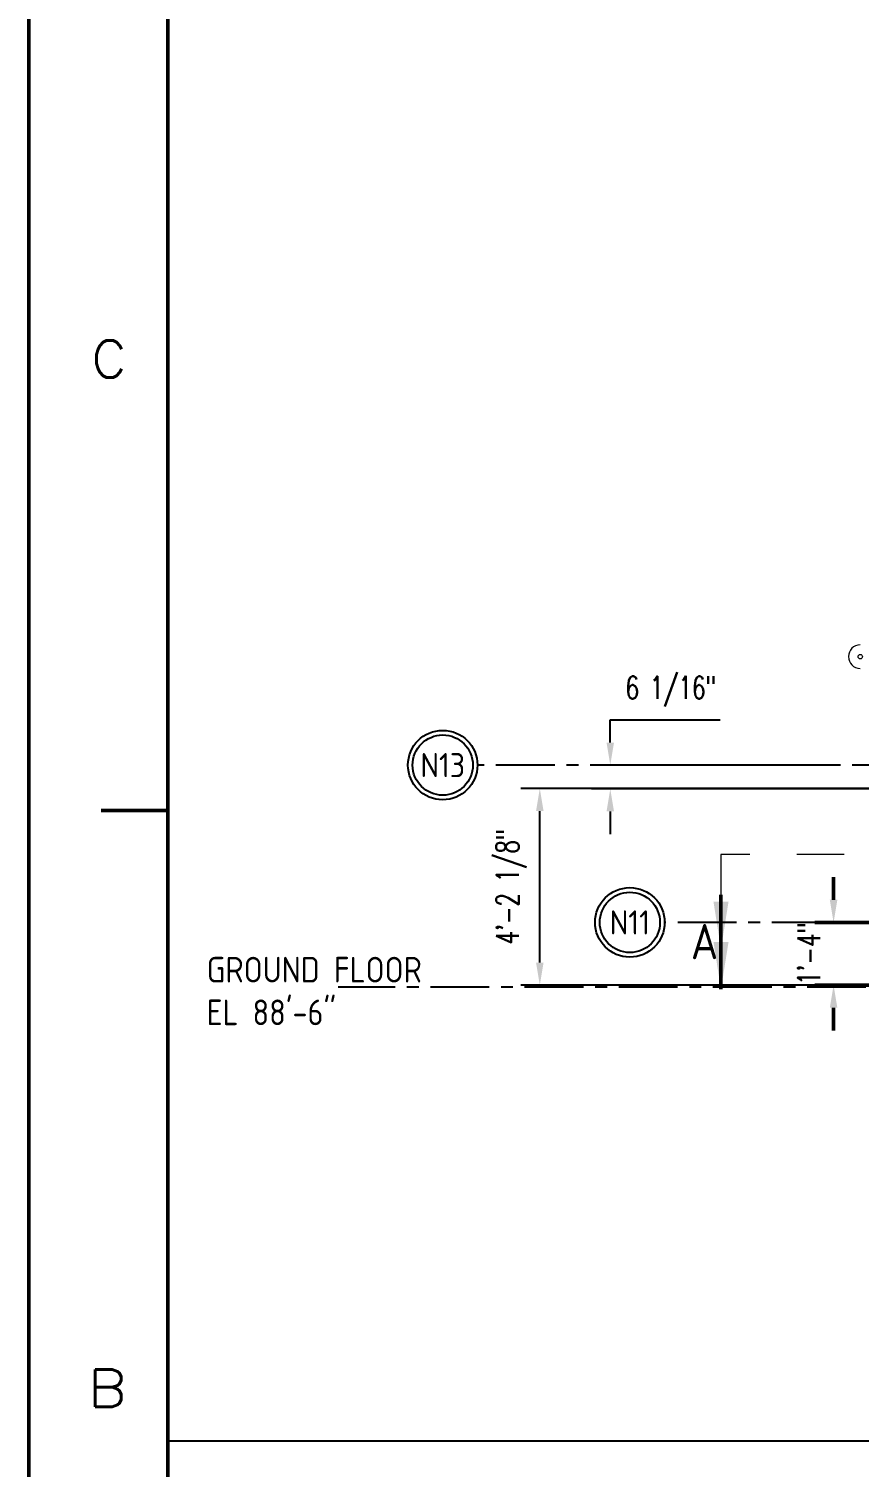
# Model space of a CAD drawing. Header units: inches. Extents: x 0 to 4731, y 0 to 1632.
# Drawn here: x 0 to 211.6, y 386.1 to 752.8 of the extents above; entities that cross this region are included whole.
import ezdxf
from ezdxf.enums import TextEntityAlignment as Align

# ---------------------------------------------------------------- set-up
doc = ezdxf.new("R2010")
doc.units = ezdxf.units.IN
doc.header["$LTSCALE"] = 48
doc.header["$MEASUREMENT"] = 0
doc.linetypes.add('CENTER', pattern=[2, 1.25, -0.25, 0.25, -0.25])
for name, color, linetype, lineweight in [('AM_10', 7, 'CENTER', 50), ('AM_4', 93, 'Continuous', 25), ('AM_5', 92, 'Continuous', 25), ('AM_6', 140, 'Continuous', 35), ('AM_7', 142, 'CENTER', 25), ('AM_BOR', 255, 'Continuous', 50), ('Equipment-AM_0', 7, 'Continuous', 50), ('Equipment-AM_7', 142, 'CENTER', 25), ('Process-AM_5', 92, 'Continuous', 25)]:
    doc.layers.add(name, color=color, linetype=linetype, lineweight=lineweight)
doc.styles.add('simplex', font='simplex.shx', dxfattribs={"width": 0.75})
doc.styles.add('SLDTEXTSTYLE0', font='ISOCP', dxfattribs={"width": 0.96})
doc.styles.get("Standard").update_dxf_attribs({"font": 'ROMANS.SHX', "width": 0.7})
doc.styles.add('XT07_0', font='isocp.shx', dxfattribs={"width": 0.9, "height": 7})
doc.dimstyles.new('VALMET_ANSI$0', dxfattribs={"dimscale": 48, "dimtxt": 0.12, "dimasz": 0.12, "dimexe": 0.1, "dimexo": 0.05, "dimgap": 0.06, "dimtad": 1, "dimtoh": 1, "dimdec": 5, "dimzin": 7, "dimdsep": 46, "dimlunit": 4, "dimtxsty": 'Standard', "dimcen": 0, "dimclrd": 256, "dimclre": 256, "dimclrt": 140, "dimadec": 0, "dimazin": 2, "dimtp": 0.1, "dimtm": 0.1, "dimtfac": 0.71, "dimtdec": 5, "dimtofl": 0, "dimtmove": 0, "dimatfit": 3, "dimfxl": 1, "dimfrac": 2, "dimtolj": 1, "dimtzin": 7, "dimlwd": -1, "dimlwe": -1, "dimarcsym": 1})

# ---------------------------------------------------------------- blocks, each defined once
blk = doc.blocks.new('PE_FR_E')
at = {"layer": 'AM_BOR'}
blk.add_line((18.75, 292.91), (9.75, 292.91), dxfattribs=at)
at = {"layer": 'AM_BOR', "color": 9}
blk.add_lwpolyline([(0, 0), (1117.6, 0), (1117.6, 863.6), (0, 863.6)], close=True, dxfattribs=at)
at = {"layer": 'AM_BOR'}
blk.add_lwpolyline([(18.75, 15.25), (1098.85, 15.25), (1098.85, 848.35), (18.75, 848.35)], close=True, dxfattribs=at)
at = {"layer": 'AM_BOR', "style": 'simplex'}
for s, width, p in [('C', 1.05, (10.81, 351.33)), ('B', 1.166667, (10.6, 212.5))]:
    blk.add_text(s, height=5, dxfattribs=dict(at, width=width)).set_placement(p, align=Align.CENTER)
at = {"layer": 'AM_BOR', "width": 0.9, "flags": 9}
blk.add_attdef('PENSTYLE', text='', height=1, dxfattribs=at).set_placement((1116.99, 0.33), align=Align.BOTTOM_RIGHT)
blk = doc.blocks.new('*D468')
at = {"layer": 'Defpoints', "color": 0, "transparency": 16777216}
for p in [(217.9, 525.03), (205.11, 509.03), (217.1, 509.03)]:
    blk.add_point(p, dxfattribs=at)
at = {"layer": 'Equipment-AM_0', "linetype": 'ByBlock', "transparency": 16777216}
for p, q in [((205.11, 530.79), (205.11, 536.55)), ((215.5, 525.03), (200.31, 525.03)), ((214.7, 509.03), (200.31, 509.03)), ((205.11, 503.27), (205.11, 497.51))]:
    blk.add_line(p, q, dxfattribs=at)
at = {"layer": 'Equipment-AM_0', "transparency": 16777216}
for points in [[(204.15, 530.79), (206.07, 530.79), (205.11, 525.03)], [(204.15, 503.27), (206.07, 503.27), (205.11, 509.03)]]:
    blk.add_solid(points, dxfattribs=at)
at = {"layer": 'Equipment-AM_0', "color": 140, "lineweight": 18, "transparency": 16777216, "insert": (198.8, 517.03), "char_height": 5.76, "attachment_point": 5, "rotation": 90}
blk.add_mtext('\\A1;1\'-4"', dxfattribs=at)
blk = doc.blocks.new('XA16S')
at = {"layer": 'AM_4'}
for radius in [7.5, 6.5]:
    blk.add_circle((0, -7.5), radius, dxfattribs=at)
at = {"layer": 'AM_6', "style": 'XT07_0', "width": 0.9}
blk.add_attdef('?', text='', height=7, dxfattribs=at).set_placement((0, -7.5), align=Align.MIDDLE)
blk = doc.blocks.new('*D541')
at = {"layer": 'Defpoints', "color": 0, "transparency": 16777216}
for p in [(130.24, 559.16), (382.8, 559.16), (344.35, 509.03)]:
    blk.add_point(p, dxfattribs=at)
at = {"layer": 'Process-AM_5', "linetype": 'ByBlock', "transparency": 16777216}
for p, q in [((380.4, 559.16), (125.44, 559.16)), ((130.24, 514.79), (130.24, 553.4)), ((341.95, 509.03), (125.44, 509.03))]:
    blk.add_line(p, q, dxfattribs=at)
at = {"layer": 'Process-AM_5', "transparency": 16777216}
for points in [[(129.28, 553.4), (131.2, 553.4), (130.24, 559.16)], [(129.28, 514.79), (131.2, 514.79), (130.24, 509.03)]]:
    blk.add_solid(points, dxfattribs=at)
at = {"layer": 'Process-AM_5', "color": 140, "transparency": 16777216, "insert": (122.97, 534.09), "char_height": 5.76, "attachment_point": 5, "rotation": 90}
blk.add_mtext('\\A1;4\'-2 1/8"', dxfattribs=at)
blk = doc.blocks.new('*D451')
at = {"layer": 'Defpoints', "color": 0, "transparency": 16777216}
for p in [(148.2, 565.13), (206.07, 565.13), (382.8, 559.08)]:
    blk.add_point(p, dxfattribs=at)
at = {"layer": 'Process-AM_5', "linetype": 'ByBlock', "transparency": 16777216}
for p, q in [((148.2, 570.89), (148.2, 576.65)), ((148.2, 576.65), (176.24, 576.65)), ((203.67, 565.13), (143.4, 565.13)), ((380.4, 559.08), (143.4, 559.08)), ((148.2, 553.32), (148.2, 547.56))]:
    blk.add_line(p, q, dxfattribs=at)
at = {"layer": 'Process-AM_5', "transparency": 16777216}
for points in [[(147.24, 570.89), (149.16, 570.89), (148.2, 565.13)], [(147.24, 553.32), (149.16, 553.32), (148.2, 559.08)]]:
    blk.add_solid(points, dxfattribs=at)
at = {"layer": 'Process-AM_5', "color": 140, "transparency": 16777216, "insert": (163.66, 583.92), "char_height": 5.76, "attachment_point": 5}
blk.add_mtext('\\A1;6 1/16"', dxfattribs=at)

msp = doc.modelspace()

# ---------------------------------------------------------------- linework, layer by layer
at = {"layer": 'AM_10', "lineweight": 18}
msp.add_line((567.77473, 542.30032), (176.417052, 542.30032), dxfattribs=at)
at = {"layer": 'AM_10', "linetype": 'Continuous', "lineweight": 18}
msp.add_line((176.417052, 542.30032), (176.417052, 518.30032), dxfattribs=at)
at = {"layer": 'AM_10', "linetype": 'Continuous'}
msp.add_line((176.417052, 532.025587), (176.417052, 508.025587), dxfattribs=at)
at = {"layer": 'AM_10'}
for points in [[(176.417052, 518.30032), (178.337052, 530.30032), (174.497052, 530.30032)], [(176.417052, 508.025587), (178.337052, 520.025587), (174.497052, 520.025587)]]:
    msp.add_solid(points, dxfattribs=at)
at = {"layer": 'AM_4'}
msp.add_line((35.433072, 392.888026), (1736.409396, 392.888026), dxfattribs=at)
at = {"layer": 'AM_7', "ltscale": 0.25}
for p, q in [((206.070146, 565.134136), (114.361115, 565.134136)), ((444.38124, 525.030171), (162.048973, 525.030171))]:
    msp.add_line(p, q, dxfattribs=at)
at = {"layer": 'Equipment-AM_0', "lineweight": 18}
msp.add_circle((211.904193, 592.780171), 0.5625, dxfattribs=at)
msp.add_arc((211.904193, 592.780171), 3, 90, 270, dxfattribs=at)
at = {"layer": 'Equipment-AM_7', "ltscale": 0.25}
for p, q in [((368.885824, 565.155171), (206.070146, 565.134136)), ((309.370858, 508.530171), (78.888808, 508.530171))]:
    msp.add_line(p, q, dxfattribs=at)

# ---------------------------------------------------------------- block references
at = {"layer": 'AM_5', "ltscale": 5}
ref = msp.add_blockref('XA16S', (144.332438, 525.030171), dxfattribs=dict(at, xscale=1.181102362204724, yscale=1.181102362204724, zscale=1.181102362204724, rotation=90))
ref.add_attrib('?', 'N11', dxfattribs={"layer": 'AM_6', "height": 6.1515748, "style": 'XT07_0'}).set_placement((153.190705, 525.030171), align=Align.MIDDLE)
at = {"layer": 'Equipment-AM_0', "lineweight": 0, "xscale": 1.88976377952768, "yscale": 1.88976377952768, "zscale": 1.88976377952768}
msp.add_blockref('PE_FR_E', (0, 0), dxfattribs=at)
at = {"layer": 'Equipment-AM_0', "lineweight": 18}
ref = msp.add_blockref('XA16S', (96.64458, 565.134136), dxfattribs=dict(at, xscale=1.181102362204724, yscale=1.181102362204724, zscale=1.181102362204724, rotation=90))
ref.add_attrib('?', 'N13', dxfattribs={"layer": 'AM_6', "height": 6.1515748, "style": 'XT07_0'}).set_placement((105.502848, 565.134136), align=Align.MIDDLE)

# ---------------------------------------------------------------- texts
at = {"layer": 'AM_10', "lineweight": 18, "insert": (168.731106, 524.644168), "char_height": 9, "attachment_point": 1, "style": 'SLDTEXTSTYLE0'}
msp.add_mtext('A', dxfattribs=at)
at = {"layer": 'AM_6', "insert": (45.340865, 516.246823), "char_height": 6.52886762, "attachment_point": 1, "style": 'SLDTEXTSTYLE0'}
msp.add_mtext_dynamic_manual_height_columns('GROUND FLOOR^JEL 88\'-6"', width=81.86985265, gutter_width=1, heights=[0], dxfattribs=at)

# ---------------------------------------------------------------- dimensions: what is measured, and where the dimension line sits
at = {"layer": 'Equipment-AM_0', "lineweight": 18}
dim = msp.add_linear_dim(base=(205.113359, 509.030171), p1=(217.904193, 525.030171), p2=(217.104193, 509.030171), angle=90, dimstyle='VALMET_ANSI$0', dxfattribs=at)
dim.commit()
dim.dimension.update_dxf_attribs({"geometry": '*D468', "text_midpoint": (205.113359, 517.030171), "dimtype": 160})
at = {"layer": 'Process-AM_5'}
for base, p1, p2, picture, middle in [((148.203385, 565.134136), (382.798609, 559.082835), (206.070146, 565.134136), '*D451', (163.659385, 583.922707)), ((130.238845, 559.155171), (344.354193, 509.030171), (382.799262, 559.155171), '*D541', (122.970274, 534.092671))]:
    dim = msp.add_linear_dim(base=base, p1=p1, p2=p2, angle=90, dimstyle='VALMET_ANSI$0', dxfattribs=at)
    dim.commit()
    dim.dimension.update_dxf_attribs({"geometry": picture, "text_midpoint": middle})

doc.saveas('drawing.dxf')
